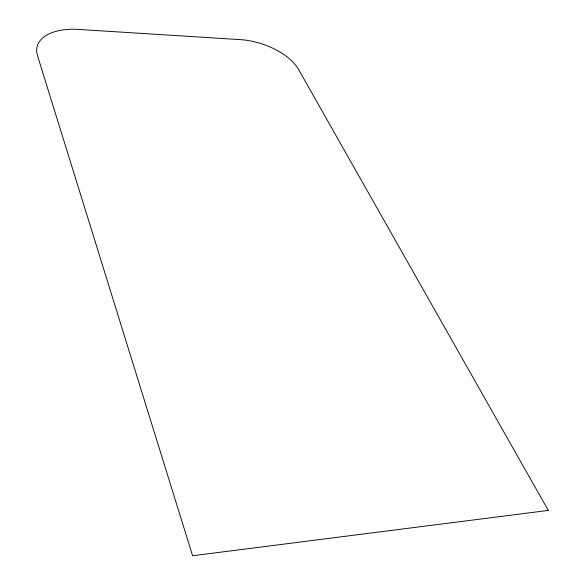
<?xml version="1.0" encoding="UTF-8"?>
<svg xmlns="http://www.w3.org/2000/svg" width="585" height="585" viewBox="0 0 585 585"><rect width="100%" height="100%" fill="white"/><g stroke="black" fill="none" stroke-linecap="round" stroke-linejoin="round"><path stroke-width="0.88" d="M548.299 510.42L192.604 555.75L37.477 55.56A52.577 27.985 13.6 0 1 78.317 29.418L240.259 39.626A48.847 25.118 18.3 0 1 298.533 69.425L548.299 510.42"/></g></svg>
